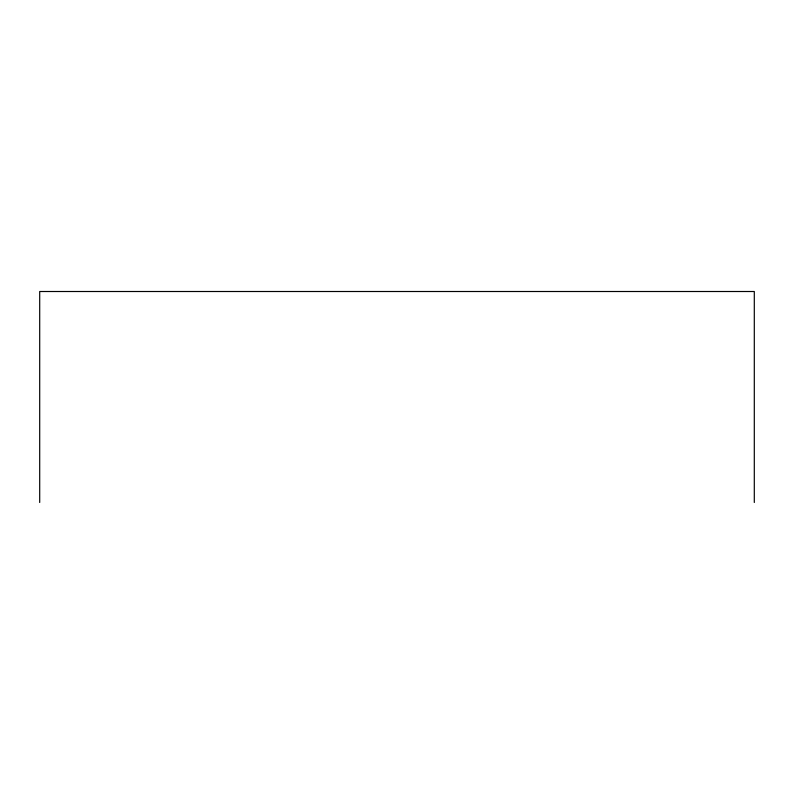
<?xml version="1.0" encoding="UTF-8"?>
<svg xmlns="http://www.w3.org/2000/svg" width="794" height="794" viewBox="0 0 794 794"><rect width="100%" height="100%" fill="white"/><g stroke="black" fill="none" stroke-linecap="round" stroke-linejoin="round"><path stroke-width="1.19" d="M754.3 502.493L754.3 291.507L39.7 291.507L39.7 502.493"/></g></svg>
